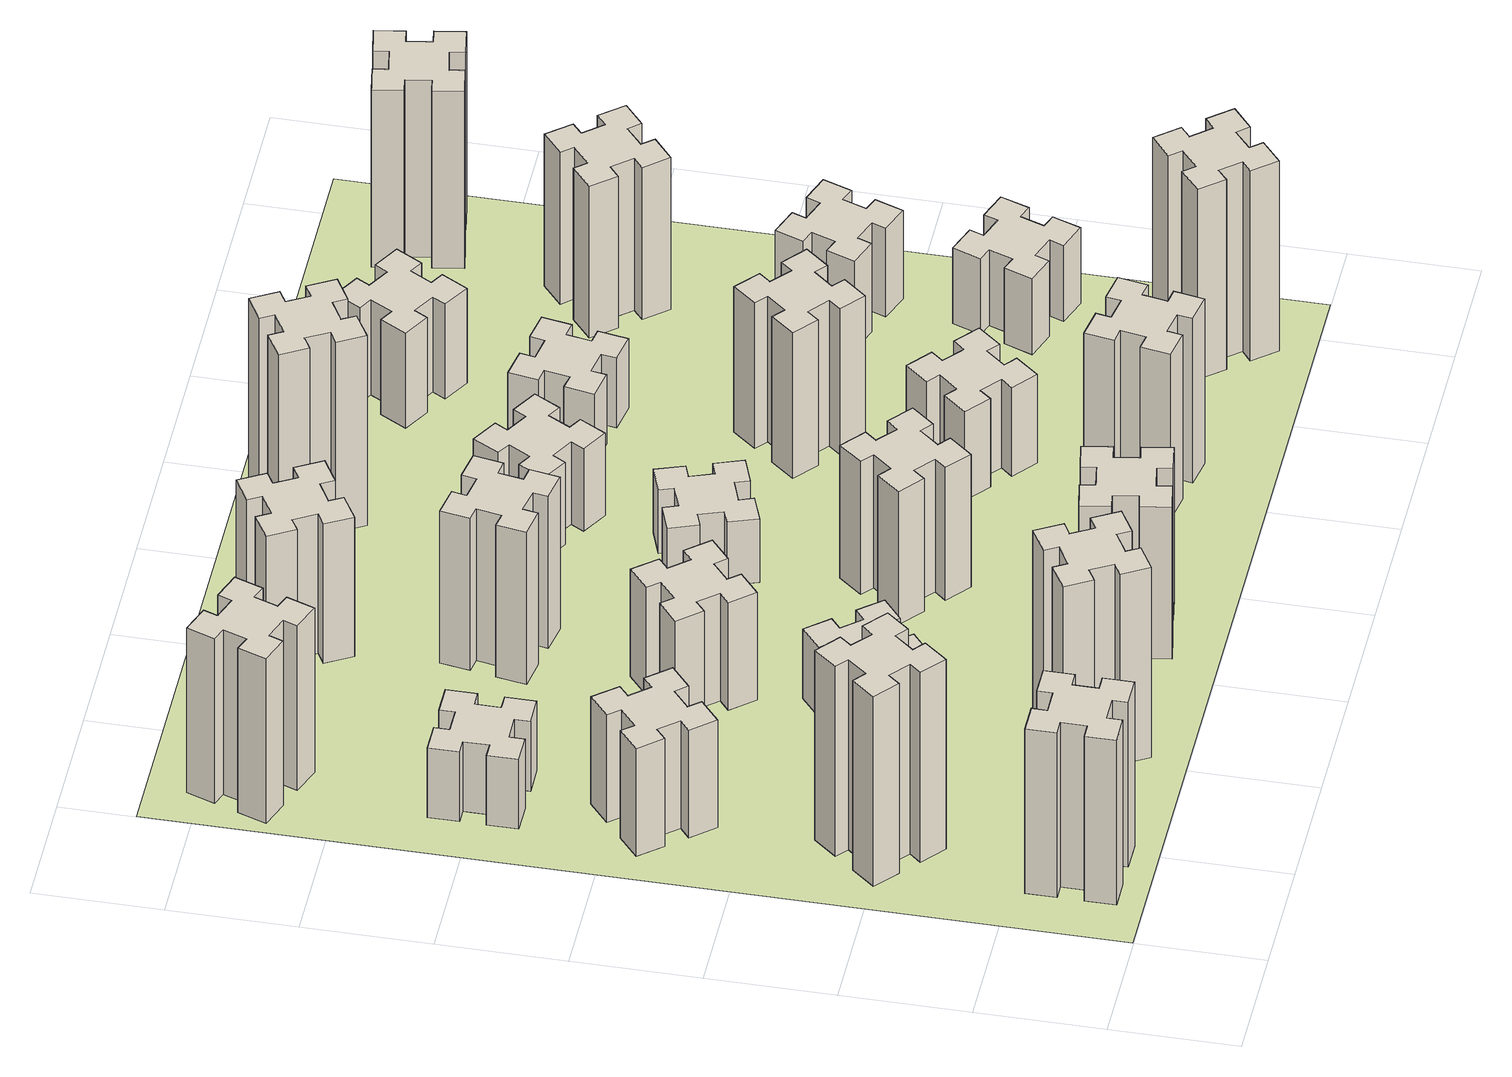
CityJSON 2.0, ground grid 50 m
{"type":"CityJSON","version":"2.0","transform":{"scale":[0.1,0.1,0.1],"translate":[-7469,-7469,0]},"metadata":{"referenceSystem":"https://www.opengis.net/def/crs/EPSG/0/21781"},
"CityObjects":{
"building1":{"type":"Building","attributes":{"class":"1000","function":"1000","usage":"1000","yearOfConstruction":2016,"roofType":"1000","measuredHeight":78,"storeysAboveGround":30,"storeysBelowGround":0},"geometry":[{"type":"Solid","lod":"1","boundaries":[[[[0,1,2,3,4,5,6,7,8,9,10,11,12,13,14,15,16,17,18,19]],[[17,16,20,21]],[[16,15,22,20]],[[15,14,23,22]],[[14,13,24,23]],[[13,12,25,24]],[[12,11,26,25]],[[11,10,27,26]],[[10,9,28,27]],[[9,8,29,28]],[[8,7,30,29]],[[7,6,31,30]],[[6,5,32,31]],[[5,4,33,32]],[[4,3,34,33]],[[3,2,35,34]],[[2,1,36,35]],[[1,0,37,36]],[[0,19,38,37]],[[19,18,39,38]],[[18,17,21,39]],[[24,25,26,27,28,29,30,31,32,33,34,35,36,37,38,39,21,20,22,23]]]]}]},
"building2":{"type":"Building","attributes":{"class":"1000","function":"1000","usage":"1000","yearOfConstruction":2016,"roofType":"1000","measuredHeight":90,"storeysAboveGround":30,"storeysBelowGround":0},"geometry":[{"type":"Solid","lod":"1","boundaries":[[[[40,41,42,43,44,45,46,47,48,49,50,51,52,53,54,55,56,57,58,59]],[[57,56,60,61]],[[56,55,62,60]],[[55,54,63,62]],[[54,53,64,63]],[[53,52,65,64]],[[52,51,66,65]],[[51,50,67,66]],[[50,49,68,67]],[[49,48,69,68]],[[48,47,70,69]],[[47,46,71,70]],[[46,45,72,71]],[[45,44,73,72]],[[44,43,74,73]],[[43,42,75,74]],[[42,41,76,75]],[[41,40,77,76]],[[40,59,78,77]],[[59,58,79,78]],[[58,57,61,79]],[[64,65,66,67,68,69,70,71,72,73,74,75,76,77,78,79,61,60,62,63]]]]}]},
"building3":{"type":"Building","attributes":{"class":"1000","function":"1000","usage":"1000","yearOfConstruction":2016,"roofType":"1000","measuredHeight":51,"storeysAboveGround":30,"storeysBelowGround":0},"geometry":[{"type":"Solid","lod":"1","boundaries":[[[[80,81,82,83,84,85,86,87,88,89,90,91,92,93,94,95,96,97,98,99]],[[97,96,100,101]],[[96,95,102,100]],[[95,94,103,102]],[[94,93,104,103]],[[93,92,105,104]],[[92,91,106,105]],[[91,90,107,106]],[[90,89,108,107]],[[89,88,109,108]],[[88,87,110,109]],[[87,86,111,110]],[[86,85,112,111]],[[85,84,113,112]],[[84,83,114,113]],[[83,82,115,114]],[[82,81,116,115]],[[81,80,117,116]],[[80,99,118,117]],[[99,98,119,118]],[[98,97,101,119]],[[104,105,106,107,108,109,110,111,112,113,114,115,116,117,118,119,101,100,102,103]]]]}]},
"building4":{"type":"Building","attributes":{"class":"1000","function":"1000","usage":"1000","yearOfConstruction":2016,"roofType":"1000","measuredHeight":33,"storeysAboveGround":30,"storeysBelowGround":0},"geometry":[{"type":"Solid","lod":"1","boundaries":[[[[120,121,122,123,124,125,126,127,128,129,130,131,132,133,134,135,136,137,138,139]],[[137,136,140,141]],[[136,135,142,140]],[[135,134,143,142]],[[134,133,144,143]],[[133,132,145,144]],[[132,131,146,145]],[[131,130,147,146]],[[130,129,148,147]],[[129,128,149,148]],[[128,127,150,149]],[[127,126,151,150]],[[126,125,152,151]],[[125,124,153,152]],[[124,123,154,153]],[[123,122,155,154]],[[122,121,156,155]],[[121,120,157,156]],[[120,139,158,157]],[[139,138,159,158]],[[138,137,141,159]],[[144,145,146,147,148,149,150,151,152,153,154,155,156,157,158,159,141,140,142,143]]]]}]},
"building5":{"type":"Building","attributes":{"class":"1000","function":"1000","usage":"1000","yearOfConstruction":2016,"roofType":"1000","measuredHeight":90,"storeysAboveGround":30,"storeysBelowGround":0},"geometry":[{"type":"Solid","lod":"1","boundaries":[[[[160,161,162,163,164,165,166,167,168,169,170,171,172,173,174,175,176,177,178,179]],[[177,176,180,181]],[[176,175,182,180]],[[175,174,183,182]],[[174,173,184,183]],[[173,172,185,184]],[[172,171,186,185]],[[171,170,187,186]],[[170,169,188,187]],[[169,168,189,188]],[[168,167,190,189]],[[167,166,191,190]],[[166,165,192,191]],[[165,164,193,192]],[[164,163,194,193]],[[163,162,195,194]],[[162,161,196,195]],[[161,160,197,196]],[[160,179,198,197]],[[179,178,199,198]],[[178,177,181,199]],[[184,185,186,187,188,189,190,191,192,193,194,195,196,197,198,199,181,180,182,183]]]]}]},
"building6":{"type":"Building","attributes":{"class":"1000","function":"1000","usage":"1000","yearOfConstruction":2016,"roofType":"1000","measuredHeight":78,"storeysAboveGround":30,"storeysBelowGround":0},"geometry":[{"type":"Solid","lod":"1","boundaries":[[[[200,201,202,203,204,205,206,207,208,209,210,211,212,213,214,215,216,217,218,219]],[[217,216,220,221]],[[216,215,222,220]],[[215,214,223,222]],[[214,213,224,223]],[[213,212,225,224]],[[212,211,226,225]],[[211,210,227,226]],[[210,209,228,227]],[[209,208,229,228]],[[208,207,230,229]],[[207,206,231,230]],[[206,205,232,231]],[[205,204,233,232]],[[204,203,234,233]],[[203,202,235,234]],[[202,201,236,235]],[[201,200,237,236]],[[200,219,238,237]],[[219,218,239,238]],[[218,217,221,239]],[[224,225,226,227,228,229,230,231,232,233,234,235,236,237,238,239,221,220,222,223]]]]}]},
"building7":{"type":"Building","attributes":{"class":"1000","function":"1000","usage":"1000","yearOfConstruction":2016,"roofType":"1000","measuredHeight":33,"storeysAboveGround":30,"storeysBelowGround":0},"geometry":[{"type":"Solid","lod":"1","boundaries":[[[[240,241,242,243,244,245,246,247,248,249,250,251,252,253,254,255,256,257,258,259]],[[257,256,260,261]],[[256,255,262,260]],[[255,254,263,262]],[[254,253,264,263]],[[253,252,265,264]],[[252,251,266,265]],[[251,250,267,266]],[[250,249,268,267]],[[249,248,269,268]],[[248,247,270,269]],[[247,246,271,270]],[[246,245,272,271]],[[245,244,273,272]],[[244,243,274,273]],[[243,242,275,274]],[[242,241,276,275]],[[241,240,277,276]],[[240,259,278,277]],[[259,258,279,278]],[[258,257,261,279]],[[264,265,266,267,268,269,270,271,272,273,274,275,276,277,278,279,261,260,262,263]]]]}]},
"building8":{"type":"Building","attributes":{"class":"1000","function":"1000","usage":"1000","yearOfConstruction":2016,"roofType":"1000","measuredHeight":51,"storeysAboveGround":30,"storeysBelowGround":0},"geometry":[{"type":"Solid","lod":"1","boundaries":[[[[280,281,282,283,284,285,286,287,288,289,290,291,292,293,294,295,296,297,298,299]],[[297,296,300,301]],[[296,295,302,300]],[[295,294,303,302]],[[294,293,304,303]],[[293,292,305,304]],[[292,291,306,305]],[[291,290,307,306]],[[290,289,308,307]],[[289,288,309,308]],[[288,287,310,309]],[[287,286,311,310]],[[286,285,312,311]],[[285,284,313,312]],[[284,283,314,313]],[[283,282,315,314]],[[282,281,316,315]],[[281,280,317,316]],[[280,299,318,317]],[[299,298,319,318]],[[298,297,301,319]],[[304,305,306,307,308,309,310,311,312,313,314,315,316,317,318,319,301,300,302,303]]]]}]},
"building9":{"type":"Building","attributes":{"class":"1000","function":"1000","usage":"1000","yearOfConstruction":2016,"roofType":"1000","measuredHeight":72,"storeysAboveGround":30,"storeysBelowGround":0},"geometry":[{"type":"Solid","lod":"1","boundaries":[[[[320,321,322,323,324,325,326,327,328,329,330,331,332,333,334,335,336,337,338,339]],[[337,336,340,341]],[[336,335,342,340]],[[335,334,343,342]],[[334,333,344,343]],[[333,332,345,344]],[[332,331,346,345]],[[331,330,347,346]],[[330,329,348,347]],[[329,328,349,348]],[[328,327,350,349]],[[327,326,351,350]],[[326,325,352,351]],[[325,324,353,352]],[[324,323,354,353]],[[323,322,355,354]],[[322,321,356,355]],[[321,320,357,356]],[[320,339,358,357]],[[339,338,359,358]],[[338,337,341,359]],[[344,345,346,347,348,349,350,351,352,353,354,355,356,357,358,359,341,340,342,343]]]]}]},
"building10":{"type":"Building","attributes":{"class":"1000","function":"1000","usage":"1000","yearOfConstruction":2016,"roofType":"1000","measuredHeight":72,"storeysAboveGround":30,"storeysBelowGround":0},"geometry":[{"type":"Solid","lod":"1","boundaries":[[[[360,361,362,363,364,365,366,367,368,369,370,371,372,373,374,375,376,377,378,379]],[[377,376,380,381]],[[376,375,382,380]],[[375,374,383,382]],[[374,373,384,383]],[[373,372,385,384]],[[372,371,386,385]],[[371,370,387,386]],[[370,369,388,387]],[[369,368,389,388]],[[368,367,390,389]],[[367,366,391,390]],[[366,365,392,391]],[[365,364,393,392]],[[364,363,394,393]],[[363,362,395,394]],[[362,361,396,395]],[[361,360,397,396]],[[360,379,398,397]],[[379,378,399,398]],[[378,377,381,399]],[[384,385,386,387,388,389,390,391,392,393,394,395,396,397,398,399,381,380,382,383]]]]}]},
"building11":{"type":"Building","attributes":{"class":"1000","function":"1000","usage":"1000","yearOfConstruction":2016,"roofType":"1000","measuredHeight":66,"storeysAboveGround":30,"storeysBelowGround":0},"geometry":[{"type":"Solid","lod":"1","boundaries":[[[[400,401,402,403,404,405,406,407,408,409,410,411,412,413,414,415,416,417,418,419]],[[417,416,420,421]],[[416,415,422,420]],[[415,414,423,422]],[[414,413,424,423]],[[413,412,425,424]],[[412,411,426,425]],[[411,410,427,426]],[[410,409,428,427]],[[409,408,429,428]],[[408,407,430,429]],[[407,406,431,430]],[[406,405,432,431]],[[405,404,433,432]],[[404,403,434,433]],[[403,402,435,434]],[[402,401,436,435]],[[401,400,437,436]],[[400,419,438,437]],[[419,418,439,438]],[[418,417,421,439]],[[424,425,426,427,428,429,430,431,432,433,434,435,436,437,438,439,421,420,422,423]]]]}]},
"building12":{"type":"Building","attributes":{"class":"1000","function":"1000","usage":"1000","yearOfConstruction":2016,"roofType":"1000","measuredHeight":63,"storeysAboveGround":30,"storeysBelowGround":0},"geometry":[{"type":"Solid","lod":"1","boundaries":[[[[440,441,442,443,444,445,446,447,448,449,450,451,452,453,454,455,456,457,458,459]],[[457,456,460,461]],[[456,455,462,460]],[[455,454,463,462]],[[454,453,464,463]],[[453,452,465,464]],[[452,451,466,465]],[[451,450,467,466]],[[450,449,468,467]],[[449,448,469,468]],[[448,447,470,469]],[[447,446,471,470]],[[446,445,472,471]],[[445,444,473,472]],[[444,443,474,473]],[[443,442,475,474]],[[442,441,476,475]],[[441,440,477,476]],[[440,459,478,477]],[[459,458,479,478]],[[458,457,461,479]],[[464,465,466,467,468,469,470,471,472,473,474,475,476,477,478,479,461,460,462,463]]]]}]},
"building13":{"type":"Building","attributes":{"class":"1000","function":"1000","usage":"1000","yearOfConstruction":2016,"roofType":"1000","measuredHeight":30,"storeysAboveGround":30,"storeysBelowGround":0},"geometry":[{"type":"Solid","lod":"1","boundaries":[[[[480,481,482,483,484,485,486,487,488,489,490,491,492,493,494,495,496,497,498,499]],[[497,496,500,501]],[[496,495,502,500]],[[495,494,503,502]],[[494,493,504,503]],[[493,492,505,504]],[[492,491,506,505]],[[491,490,507,506]],[[490,489,508,507]],[[489,488,509,508]],[[488,487,510,509]],[[487,486,511,510]],[[486,485,512,511]],[[485,484,513,512]],[[484,483,514,513]],[[483,482,515,514]],[[482,481,516,515]],[[481,480,517,516]],[[480,499,518,517]],[[499,498,519,518]],[[498,497,501,519]],[[504,505,506,507,508,509,510,511,512,513,514,515,516,517,518,519,501,500,502,503]]]]}]},
"building14":{"type":"Building","attributes":{"class":"1000","function":"1000","usage":"1000","yearOfConstruction":2016,"roofType":"1000","measuredHeight":39,"storeysAboveGround":30,"storeysBelowGround":0},"geometry":[{"type":"Solid","lod":"1","boundaries":[[[[520,521,522,523,524,525,526,527,528,529,530,531,532,533,534,535,536,537,538,539]],[[537,536,540,541]],[[536,535,542,540]],[[535,534,543,542]],[[534,533,544,543]],[[533,532,545,544]],[[532,531,546,545]],[[531,530,547,546]],[[530,529,548,547]],[[529,528,549,548]],[[528,527,550,549]],[[527,526,551,550]],[[526,525,552,551]],[[525,524,553,552]],[[524,523,554,553]],[[523,522,555,554]],[[522,521,556,555]],[[521,520,557,556]],[[520,539,558,557]],[[539,538,559,558]],[[538,537,541,559]],[[544,545,546,547,548,549,550,551,552,553,554,555,556,557,558,559,541,540,542,543]]]]}]},
"building15":{"type":"Building","attributes":{"class":"1000","function":"1000","usage":"1000","yearOfConstruction":2016,"roofType":"1000","measuredHeight":78,"storeysAboveGround":30,"storeysBelowGround":0},"geometry":[{"type":"Solid","lod":"1","boundaries":[[[[560,561,562,563,564,565,566,567,568,569,570,571,572,573,574,575,576,577,578,579]],[[577,576,580,581]],[[576,575,582,580]],[[575,574,583,582]],[[574,573,584,583]],[[573,572,585,584]],[[572,571,586,585]],[[571,570,587,586]],[[570,569,588,587]],[[569,568,589,588]],[[568,567,590,589]],[[567,566,591,590]],[[566,565,592,591]],[[565,564,593,592]],[[564,563,594,593]],[[563,562,595,594]],[[562,561,596,595]],[[561,560,597,596]],[[560,579,598,597]],[[579,578,599,598]],[[578,577,581,599]],[[584,585,586,587,588,589,590,591,592,593,594,595,596,597,598,599,581,580,582,583]]]]}]},
"building16":{"type":"Building","attributes":{"class":"1000","function":"1000","usage":"1000","yearOfConstruction":2016,"roofType":"1000","measuredHeight":90,"storeysAboveGround":30,"storeysBelowGround":0},"geometry":[{"type":"Solid","lod":"1","boundaries":[[[[600,601,602,603,604,605,606,607,608,609,610,611,612,613,614,615,616,617,618,619]],[[617,616,620,621]],[[616,615,622,620]],[[615,614,623,622]],[[614,613,624,623]],[[613,612,625,624]],[[612,611,626,625]],[[611,610,627,626]],[[610,609,628,627]],[[609,608,629,628]],[[608,607,630,629]],[[607,606,631,630]],[[606,605,632,631]],[[605,604,633,632]],[[604,603,634,633]],[[603,602,635,634]],[[602,601,636,635]],[[601,600,637,636]],[[600,619,638,637]],[[619,618,639,638]],[[618,617,621,639]],[[624,625,626,627,628,629,630,631,632,633,634,635,636,637,638,639,621,620,622,623]]]]}]},
"building17":{"type":"Building","attributes":{"class":"1000","function":"1000","usage":"1000","yearOfConstruction":2016,"roofType":"1000","measuredHeight":42,"storeysAboveGround":30,"storeysBelowGround":0},"geometry":[{"type":"Solid","lod":"1","boundaries":[[[[640,641,642,643,644,645,646,647,648,649,650,651,652,653,654,655,656,657,658,659]],[[657,656,660,661]],[[656,655,662,660]],[[655,654,663,662]],[[654,653,664,663]],[[653,652,665,664]],[[652,651,666,665]],[[651,650,667,666]],[[650,649,668,667]],[[649,648,669,668]],[[648,647,670,669]],[[647,646,671,670]],[[646,645,672,671]],[[645,644,673,672]],[[644,643,674,673]],[[643,642,675,674]],[[642,641,676,675]],[[641,640,677,676]],[[640,659,678,677]],[[659,658,679,678]],[[658,657,661,679]],[[664,665,666,667,668,669,670,671,672,673,674,675,676,677,678,679,661,660,662,663]]]]}]},
"building18":{"type":"Building","attributes":{"class":"1000","function":"1000","usage":"1000","yearOfConstruction":2016,"roofType":"1000","measuredHeight":69,"storeysAboveGround":30,"storeysBelowGround":0},"geometry":[{"type":"Solid","lod":"1","boundaries":[[[[680,681,682,683,684,685,686,687,688,689,690,691,692,693,694,695,696,697,698,699]],[[697,696,700,701]],[[696,695,702,700]],[[695,694,703,702]],[[694,693,704,703]],[[693,692,705,704]],[[692,691,706,705]],[[691,690,707,706]],[[690,689,708,707]],[[689,688,709,708]],[[688,687,710,709]],[[687,686,711,710]],[[686,685,712,711]],[[685,684,713,712]],[[684,683,714,713]],[[683,682,715,714]],[[682,681,716,715]],[[681,680,717,716]],[[680,699,718,717]],[[699,698,719,718]],[[698,697,701,719]],[[704,705,706,707,708,709,710,711,712,713,714,715,716,717,718,719,701,700,702,703]]]]}]},
"building19":{"type":"Building","attributes":{"class":"1000","function":"1000","usage":"1000","yearOfConstruction":2016,"roofType":"1000","measuredHeight":33,"storeysAboveGround":30,"storeysBelowGround":0},"geometry":[{"type":"Solid","lod":"1","boundaries":[[[[720,721,722,723,724,725,726,727,728,729,730,731,732,733,734,735,736,737,738,739]],[[737,736,740,741]],[[736,735,742,740]],[[735,734,743,742]],[[734,733,744,743]],[[733,732,745,744]],[[732,731,746,745]],[[731,730,747,746]],[[730,729,748,747]],[[729,728,749,748]],[[728,727,750,749]],[[727,726,751,750]],[[726,725,752,751]],[[725,724,753,752]],[[724,723,754,753]],[[723,722,755,754]],[[722,721,756,755]],[[721,720,757,756]],[[720,739,758,757]],[[739,738,759,758]],[[738,737,741,759]],[[744,745,746,747,748,749,750,751,752,753,754,755,756,757,758,759,741,740,742,743]]]]}]},
"building20":{"type":"Building","attributes":{"class":"1000","function":"1000","usage":"1000","yearOfConstruction":2016,"roofType":"1000","measuredHeight":90,"storeysAboveGround":30,"storeysBelowGround":0},"geometry":[{"type":"Solid","lod":"1","boundaries":[[[[760,761,762,763,764,765,766,767,768,769,770,771,772,773,774,775,776,777,778,779]],[[777,776,780,781]],[[776,775,782,780]],[[775,774,783,782]],[[774,773,784,783]],[[773,772,785,784]],[[772,771,786,785]],[[771,770,787,786]],[[770,769,788,787]],[[769,768,789,788]],[[768,767,790,789]],[[767,766,791,790]],[[766,765,792,791]],[[765,764,793,792]],[[764,763,794,793]],[[763,762,795,794]],[[762,761,796,795]],[[761,760,797,796]],[[760,779,798,797]],[[779,778,799,798]],[[778,777,781,799]],[[784,785,786,787,788,789,790,791,792,793,794,795,796,797,798,799,781,780,782,783]]]]}]},
"building21":{"type":"Building","attributes":{"class":"1000","function":"1000","usage":"1000","yearOfConstruction":2016,"roofType":"1000","measuredHeight":45,"storeysAboveGround":30,"storeysBelowGround":0},"geometry":[{"type":"Solid","lod":"1","boundaries":[[[[800,801,802,803,804,805,806,807,808,809,810,811,812,813,814,815,816,817,818,819]],[[817,816,820,821]],[[816,815,822,820]],[[815,814,823,822]],[[814,813,824,823]],[[813,812,825,824]],[[812,811,826,825]],[[811,810,827,826]],[[810,809,828,827]],[[809,808,829,828]],[[808,807,830,829]],[[807,806,831,830]],[[806,805,832,831]],[[805,804,833,832]],[[804,803,834,833]],[[803,802,835,834]],[[802,801,836,835]],[[801,800,837,836]],[[800,819,838,837]],[[819,818,839,838]],[[818,817,821,839]],[[824,825,826,827,828,829,830,831,832,833,834,835,836,837,838,839,821,820,822,823]]]]}]},
"building22":{"type":"Building","attributes":{"class":"1000","function":"1000","usage":"1000","yearOfConstruction":2016,"roofType":"1000","measuredHeight":36,"storeysAboveGround":30,"storeysBelowGround":0},"geometry":[{"type":"Solid","lod":"1","boundaries":[[[[840,841,842,843,844,845,846,847,848,849,850,851,852,853,854,855,856,857,858,859]],[[857,856,860,861]],[[856,855,862,860]],[[855,854,863,862]],[[854,853,864,863]],[[853,852,865,864]],[[852,851,866,865]],[[851,850,867,866]],[[850,849,868,867]],[[849,848,869,868]],[[848,847,870,869]],[[847,846,871,870]],[[846,845,872,871]],[[845,844,873,872]],[[844,843,874,873]],[[843,842,875,874]],[[842,841,876,875]],[[841,840,877,876]],[[840,859,878,877]],[[859,858,879,878]],[[858,857,861,879]],[[864,865,866,867,868,869,870,871,872,873,874,875,876,877,878,879,861,860,862,863]]]]}]},
"building23":{"type":"Building","attributes":{"class":"1000","function":"1000","usage":"1000","yearOfConstruction":2016,"roofType":"1000","measuredHeight":42,"storeysAboveGround":30,"storeysBelowGround":0},"geometry":[{"type":"Solid","lod":"1","boundaries":[[[[880,881,882,883,884,885,886,887,888,889,890,891,892,893,894,895,896,897,898,899]],[[897,896,900,901]],[[896,895,902,900]],[[895,894,903,902]],[[894,893,904,903]],[[893,892,905,904]],[[892,891,906,905]],[[891,890,907,906]],[[890,889,908,907]],[[889,888,909,908]],[[888,887,910,909]],[[887,886,911,910]],[[886,885,912,911]],[[885,884,913,912]],[[884,883,914,913]],[[883,882,915,914]],[[882,881,916,915]],[[881,880,917,916]],[[880,899,918,917]],[[899,898,919,918]],[[898,897,901,919]],[[904,905,906,907,908,909,910,911,912,913,914,915,916,917,918,919,901,900,902,903]]]]}]},
"building24":{"type":"Building","attributes":{"class":"1000","function":"1000","usage":"1000","yearOfConstruction":2016,"roofType":"1000","measuredHeight":72,"storeysAboveGround":30,"storeysBelowGround":0},"geometry":[{"type":"Solid","lod":"1","boundaries":[[[[920,921,922,923,924,925,926,927,928,929,930,931,932,933,934,935,936,937,938,939]],[[937,936,940,941]],[[936,935,942,940]],[[935,934,943,942]],[[934,933,944,943]],[[933,932,945,944]],[[932,931,946,945]],[[931,930,947,946]],[[930,929,948,947]],[[929,928,949,948]],[[928,927,950,949]],[[927,926,951,950]],[[926,925,952,951]],[[925,924,953,952]],[[924,923,954,953]],[[923,922,955,954]],[[922,921,956,955]],[[921,920,957,956]],[[920,939,958,957]],[[939,938,959,958]],[[938,937,941,959]],[[944,945,946,947,948,949,950,951,952,953,954,955,956,957,958,959,941,940,942,943]]]]}]},
"building25":{"type":"Building","attributes":{"class":"1000","function":"1000","usage":"1000","yearOfConstruction":2016,"roofType":"1000","measuredHeight":84,"storeysAboveGround":30,"storeysBelowGround":0},"geometry":[{"type":"Solid","lod":"1","boundaries":[[[[960,961,962,963,964,965,966,967,968,969,970,971,972,973,974,975,976,977,978,979]],[[977,976,980,981]],[[976,975,982,980]],[[975,974,983,982]],[[974,973,984,983]],[[973,972,985,984]],[[972,971,986,985]],[[971,970,987,986]],[[970,969,988,987]],[[969,968,989,988]],[[968,967,990,989]],[[967,966,991,990]],[[966,965,992,991]],[[965,964,993,992]],[[964,963,994,993]],[[963,962,995,994]],[[962,961,996,995]],[[961,960,997,996]],[[960,979,998,997]],[[979,978,999,998]],[[978,977,981,999]],[[984,985,986,987,988,989,990,991,992,993,994,995,996,997,998,999,981,980,982,983]]]]}]},
"landuse1":{"type":"LandUse","attributes":{"name":"plot1","function":"1010"},"geometry":[{"type":"MultiSurface","lod":"1","boundaries":[[[1000,1001,1002,1003]]]}]}
},
"vertices":[
[265,325,0],[265,225,0],[205,225,0],[205,105,0],[325,105,0],[325,165,0],[425,165,0],[425,105,0],[545,105,0],[545,225,0],[485,225,0],[485,325,0],[545,325,0],[545,445,0],[425,445,0],[425,385,0],[325,385,0],[325,445,0],[205,445,0],[205,325,0],[325,385,780],[325,445,780],[425,385,780],[425,445,780],[545,445,780],[545,325,780],[485,325,780],[485,225,780],[545,225,780],[545,105,780],[425,105,780],[425,165,780],[325,165,780],[325,105,780],[205,105,780],[205,225,780],[265,225,780],[265,325,780],[205,325,780],[205,445,780],
[484,1067,0],[408,1132,0],[446,1178,0],[354,1255,0],[277,1163,0],[323,1124,0],[259,1048,0],[213,1086,0],[136,994,0],[228,917,0],[266,963,0],[343,899,0],[304,853,0],[396,776,0],[473,868,0],[427,906,0],[492,983,0],[538,944,0],[615,1036,0],[523,1113,0],[492,983,900],[538,944,900],[427,906,900],[473,868,900],[396,776,900],[304,853,900],[343,899,900],[266,963,900],[228,917,900],[136,994,900],[213,1086,900],[259,1048,900],[323,1124,900],[277,1163,900],[354,1255,900],[446,1178,900],[408,1132,900],[484,1067,900],[523,1113,900],[615,1036,900],
[492,1888,0],[427,1964,0],[473,2003,0],[396,2095,0],[304,2018,0],[343,1972,0],[266,1907,0],[228,1953,0],[136,1876,0],[213,1784,0],[259,1823,0],[323,1746,0],[277,1708,0],[354,1616,0],[446,1693,0],[408,1739,0],[484,1803,0],[523,1757,0],[615,1834,0],[538,1926,0],[484,1803,510],[523,1757,510],[408,1739,510],[446,1693,510],[354,1616,510],[277,1708,510],[323,1746,510],[259,1823,510],[213,1784,510],[136,1876,510],[228,1953,510],[266,1907,510],[343,1972,510],[304,2018,510],[396,2095,510],[473,2003,510],[427,1964,510],[492,1888,510],[538,1926,510],[615,1834,510],
[485,2445,0],[485,2545,0],[545,2545,0],[545,2665,0],[425,2665,0],[425,2605,0],[325,2605,0],[325,2665,0],[205,2665,0],[205,2545,0],[265,2545,0],[265,2445,0],[205,2445,0],[205,2325,0],[325,2325,0],[325,2385,0],[425,2385,0],[425,2325,0],[545,2325,0],[545,2445,0],[425,2385,330],[425,2325,330],[325,2385,330],[325,2325,330],[205,2325,330],[205,2445,330],[265,2445,330],[265,2545,330],[205,2545,330],[205,2665,330],[325,2665,330],[325,2605,330],[425,2605,330],[425,2665,330],[545,2665,330],[545,2545,330],[485,2545,330],[485,2445,330],[545,2445,330],[545,2325,330],
[1127,255,0],[1214,305,0],[1244,253,0],[1348,313,0],[1288,417,0],[1236,387,0],[1186,474,0],[1238,504,0],[1178,608,0],[1074,548,0],[1104,496,0],[1017,446,0],[987,498,0],[883,438,0],[943,334,0],[995,364,0],[1045,277,0],[993,247,0],[1053,143,0],[1157,203,0],[1045,277,900],[993,247,900],[995,364,900],[943,334,900],[883,438,900],[987,498,900],[1017,446,900],[1104,496,900],[1074,548,900],[1178,608,900],[1238,504,900],[1186,474,900],[1236,387,900],[1288,417,900],[1348,313,900],[1244,253,900],[1214,305,900],[1127,255,900],[1157,203,900],[1053,143,900],
[189,3420,0],[155,3326,0],[99,3347,0],[57,3234,0],[170,3193,0],[191,3249,0],[285,3215,0],[264,3159,0],[377,3117,0],[418,3230,0],[362,3251,0],[396,3345,0],[452,3324,0],[493,3437,0],[380,3478,0],[360,3422,0],[266,3456,0],[287,3512,0],[174,3553,0],[133,3440,0],[266,3456,780],[287,3512,780],[360,3422,780],[380,3478,780],[493,3437,780],[452,3324,780],[396,3345,780],[362,3251,780],[418,3230,780],[377,3117,780],[264,3159,780],[285,3215,780],[191,3249,780],[170,3193,780],[57,3234,780],[99,3347,780],[155,3326,780],[189,3420,780],[133,3440,780],[174,3553,780],
[999,1183,0],[1063,1106,0],[1017,1068,0],[1094,976,0],[1186,1053,0],[1148,1099,0],[1224,1163,0],[1263,1117,0],[1355,1194,0],[1278,1286,0],[1232,1248,0],[1167,1324,0],[1213,1363,0],[1136,1455,0],[1044,1378,0],[1083,1332,0],[1006,1267,0],[968,1313,0],[876,1236,0],[953,1144,0],[1006,1267,330],[968,1313,330],[1083,1332,330],[1044,1378,330],[1136,1455,330],[1213,1363,330],[1167,1324,330],[1232,1248,330],[1278,1286,330],[1355,1194,330],[1263,1117,330],[1224,1163,330],[1148,1099,330],[1186,1053,330],[1094,976,330],[1017,1068,330],[1063,1106,330],[999,1183,330],[953,1144,330],[876,1236,330],
[1083,1972,0],[1006,1907,0],[968,1953,0],[876,1876,0],[953,1784,0],[999,1823,0],[1063,1746,0],[1017,1708,0],[1094,1616,0],[1186,1693,0],[1148,1739,0],[1224,1803,0],[1263,1757,0],[1355,1834,0],[1278,1926,0],[1232,1888,0],[1167,1964,0],[1213,2003,0],[1136,2095,0],[1044,2018,0],[1167,1964,510],[1213,2003,510],[1232,1888,510],[1278,1926,510],[1355,1834,510],[1263,1757,510],[1224,1803,510],[1148,1739,510],[1186,1693,510],[1094,1616,510],[1017,1708,510],[1063,1746,510],[999,1823,510],[953,1784,510],[876,1876,510],[968,1953,510],[1006,1907,510],[1083,1972,510],[1044,2018,510],[1136,2095,510],
[1785,492,0],[1687,475,0],[1677,534,0],[1558,513,0],[1579,395,0],[1638,405,0],[1656,307,0],[1597,297,0],[1617,178,0],[1736,199,0],[1725,258,0],[1824,276,0],[1834,217,0],[1952,237,0],[1931,356,0],[1872,345,0],[1855,444,0],[1914,454,0],[1893,572,0],[1775,551,0],[1855,444,720],[1914,454,720],[1872,345,720],[1931,356,720],[1952,237,720],[1834,217,720],[1824,276,720],[1725,258,720],[1736,199,720],[1617,178,720],[1597,297,720],[1656,307,720],[1638,405,720],[1579,395,720],[1558,513,720],[1677,534,720],[1687,475,720],[1785,492,720],[1775,551,720],[1893,572,720],
[1315,2527,0],[1332,2625,0],[1391,2615,0],[1412,2733,0],[1294,2754,0],[1284,2695,0],[1185,2712,0],[1196,2771,0],[1077,2792,0],[1057,2674,0],[1116,2664,0],[1098,2565,0],[1039,2576,0],[1018,2457,0],[1137,2437,0],[1147,2496,0],[1245,2478,0],[1235,2419,0],[1353,2398,0],[1374,2517,0],[1245,2478,720],[1235,2419,720],[1147,2496,720],[1137,2437,720],[1018,2457,720],[1039,2576,720],[1098,2565,720],[1116,2664,720],[1057,2674,720],[1077,2792,720],[1196,2771,720],[1185,2712,720],[1284,2695,720],[1294,2754,720],[1412,2733,720],[1391,2615,720],[1332,2625,720],[1315,2527,720],[1374,2517,720],[1353,2398,720],
[1104,3456,0],[1017,3406,0],[987,3458,0],[883,3398,0],[943,3294,0],[995,3324,0],[1045,3237,0],[993,3207,0],[1053,3103,0],[1157,3163,0],[1127,3215,0],[1214,3265,0],[1244,3213,0],[1348,3273,0],[1288,3377,0],[1236,3347,0],[1186,3434,0],[1238,3464,0],[1178,3568,0],[1074,3508,0],[1186,3434,660],[1238,3464,660],[1236,3347,660],[1288,3377,660],[1348,3273,660],[1244,3213,660],[1214,3265,660],[1127,3215,660],[1157,3163,660],[1053,3103,660],[993,3207,660],[1045,3237,660],[995,3324,660],[943,3294,660],[883,3398,660],[987,3458,660],[1017,3406,660],[1104,3456,660],[1074,3508,660],[1178,3568,660],
[1746,1163,0],[1823,1099,0],[1784,1053,0],[1876,976,0],[1953,1068,0],[1907,1106,0],[1972,1183,0],[2018,1144,0],[2095,1236,0],[2003,1313,0],[1964,1267,0],[1888,1332,0],[1926,1378,0],[1834,1455,0],[1757,1363,0],[1803,1324,0],[1739,1248,0],[1693,1286,0],[1616,1194,0],[1708,1117,0],[1739,1248,630],[1693,1286,630],[1803,1324,630],[1757,1363,630],[1834,1455,630],[1926,1378,630],[1888,1332,630],[1964,1267,630],[2003,1313,630],[2095,1236,630],[2018,1144,630],[1972,1183,630],[1907,1106,630],[1953,1068,630],[1876,976,630],[1784,1053,630],[1823,1099,630],[1746,1163,630],[1708,1117,630],[1616,1194,630],
[1735,1965,0],[1769,1871,0],[1713,1850,0],[1754,1737,0],[1867,1779,0],[1846,1835,0],[1940,1869,0],[1960,1813,0],[2073,1854,0],[2032,1967,0],[1976,1946,0],[1942,2040,0],[1998,2060,0],[1957,2173,0],[1844,2132,0],[1865,2076,0],[1771,2042,0],[1750,2098,0],[1637,2057,0],[1679,1944,0],[1771,2042,300],[1750,2098,300],[1865,2076,300],[1844,2132,300],[1957,2173,300],[1998,2060,300],[1942,2040,300],[1976,1946,300],[2032,1967,300],[2073,1854,300],[1960,1813,300],[1940,1869,300],[1846,1835,300],[1867,1779,300],[1754,1737,300],[1713,1850,300],[1769,1871,300],[1735,1965,300],[1679,1944,300],[1637,2057,300],
[2026,2497,0],[2076,2584,0],[2128,2554,0],[2188,2658,0],[2084,2718,0],[2054,2666,0],[1967,2716,0],[1997,2768,0],[1893,2828,0],[1833,2724,0],[1885,2694,0],[1835,2607,0],[1783,2637,0],[1723,2533,0],[1827,2473,0],[1857,2525,0],[1944,2475,0],[1914,2423,0],[2018,2363,0],[2078,2467,0],[1944,2475,390],[1914,2423,390],[1857,2525,390],[1827,2473,390],[1723,2533,390],[1783,2637,390],[1835,2607,390],[1885,2694,390],[1833,2724,390],[1893,2828,390],[1997,2768,390],[1967,2716,390],[2054,2666,390],[2084,2718,390],[2188,2658,390],[2128,2554,390],[2076,2584,390],[2026,2497,390],[2078,2467,390],[2018,2363,390],
[2496,544,0],[2478,445,0],[2419,456,0],[2398,337,0],[2517,317,0],[2527,376,0],[2625,358,0],[2615,299,0],[2733,278,0],[2754,397,0],[2695,407,0],[2712,505,0],[2771,495,0],[2792,613,0],[2674,634,0],[2664,575,0],[2565,592,0],[2576,651,0],[2457,672,0],[2437,554,0],[2565,592,780],[2576,651,780],[2664,575,780],[2674,634,780],[2792,613,780],[2771,495,780],[2712,505,780],[2695,407,780],[2754,397,780],[2733,278,780],[2615,299,780],[2625,358,780],[2527,376,780],[2517,317,780],[2398,337,780],[2419,456,780],[2478,445,780],[2496,544,780],[2437,554,780],[2457,672,780],
[1844,3556,0],[1757,3506,0],[1727,3558,0],[1623,3498,0],[1683,3394,0],[1735,3424,0],[1785,3337,0],[1733,3307,0],[1793,3203,0],[1897,3263,0],[1867,3315,0],[1954,3365,0],[1984,3313,0],[2088,3373,0],[2028,3477,0],[1976,3447,0],[1926,3534,0],[1978,3564,0],[1918,3668,0],[1814,3608,0],[1926,3534,900],[1978,3564,900],[1976,3447,900],[2028,3477,900],[2088,3373,900],[1984,3313,900],[1954,3365,900],[1867,3315,900],[1897,3263,900],[1793,3203,900],[1733,3307,900],[1785,3337,900],[1735,3424,900],[1683,3394,900],[1623,3498,900],[1727,3558,900],[1757,3506,900],[1844,3556,900],[1814,3608,900],[1918,3668,900],
[2647,1006,0],[2712,1083,0],[2758,1044,0],[2835,1136,0],[2743,1213,0],[2704,1167,0],[2628,1232,0],[2666,1278,0],[2574,1355,0],[2497,1263,0],[2543,1224,0],[2479,1148,0],[2433,1186,0],[2356,1094,0],[2448,1017,0],[2486,1063,0],[2563,999,0],[2524,953,0],[2616,876,0],[2693,968,0],[2563,999,420],[2524,953,420],[2486,1063,420],[2448,1017,420],[2356,1094,420],[2433,1186,420],[2479,1148,420],[2543,1224,420],[2497,1263,420],[2574,1355,420],[2666,1278,420],[2628,1232,420],[2704,1167,420],[2743,1213,420],[2835,1136,420],[2758,1044,420],[2712,1083,420],[2647,1006,420],[2693,968,420],[2616,876,420],
[2647,1646,0],[2712,1723,0],[2758,1684,0],[2835,1776,0],[2743,1853,0],[2704,1807,0],[2628,1872,0],[2666,1918,0],[2574,1995,0],[2497,1903,0],[2543,1864,0],[2479,1788,0],[2433,1826,0],[2356,1734,0],[2448,1657,0],[2486,1703,0],[2563,1639,0],[2524,1593,0],[2616,1516,0],[2693,1608,0],[2563,1639,690],[2524,1593,690],[2486,1703,690],[2448,1657,690],[2356,1734,690],[2433,1826,690],[2479,1788,690],[2543,1864,690],[2497,1903,690],[2574,1995,690],[2666,1918,690],[2628,1872,690],[2704,1807,690],[2743,1853,690],[2835,1776,690],[2758,1684,690],[2712,1723,690],[2647,1646,690],[2693,1608,690],[2616,1516,690],
[2595,2527,0],[2612,2625,0],[2671,2615,0],[2692,2733,0],[2574,2754,0],[2564,2695,0],[2465,2712,0],[2476,2771,0],[2357,2792,0],[2337,2674,0],[2396,2664,0],[2378,2565,0],[2319,2576,0],[2298,2457,0],[2417,2437,0],[2427,2496,0],[2525,2478,0],[2515,2419,0],[2633,2398,0],[2654,2517,0],[2525,2478,330],[2515,2419,330],[2427,2496,330],[2417,2437,330],[2298,2457,330],[2319,2576,330],[2378,2565,330],[2396,2664,330],[2337,2674,330],[2357,2792,330],[2476,2771,330],[2465,2712,330],[2564,2695,330],[2574,2754,330],[2692,2733,330],[2671,2615,330],[2612,2625,330],[2595,2527,330],[2654,2517,330],[2633,2398,330],
[3468,259,0],[3544,323,0],[3583,277,0],[3675,354,0],[3598,446,0],[3552,408,0],[3487,484,0],[3533,523,0],[3456,615,0],[3364,538,0],[3403,492,0],[3326,427,0],[3288,473,0],[3196,396,0],[3273,304,0],[3319,343,0],[3383,266,0],[3337,228,0],[3414,136,0],[3506,213,0],[3383,266,900],[3337,228,900],[3319,343,900],[3273,304,900],[3196,396,900],[3288,473,900],[3326,427,900],[3403,492,900],[3364,538,900],[3456,615,900],[3533,523,900],[3487,484,900],[3552,408,900],[3598,446,900],[3675,354,900],[3583,277,900],[3544,323,900],[3468,259,900],[3506,213,900],[3414,136,900],
[2497,3165,0],[2584,3115,0],[2554,3063,0],[2658,3003,0],[2718,3107,0],[2666,3137,0],[2716,3224,0],[2768,3194,0],[2828,3298,0],[2724,3358,0],[2694,3306,0],[2607,3356,0],[2637,3408,0],[2533,3468,0],[2473,3364,0],[2525,3334,0],[2475,3247,0],[2423,3277,0],[2363,3173,0],[2467,3113,0],[2475,3247,450],[2423,3277,450],[2525,3334,450],[2473,3364,450],[2533,3468,450],[2637,3408,450],[2607,3356,450],[2694,3306,450],[2724,3358,450],[2828,3298,450],[2768,3194,450],[2716,3224,450],[2666,3137,450],[2718,3107,450],[2658,3003,450],[2554,3063,450],[2584,3115,450],[2497,3165,450],[2467,3113,450],[2363,3173,450],
[3351,1029,0],[3445,995,0],[3424,939,0],[3537,897,0],[3578,1010,0],[3522,1031,0],[3556,1125,0],[3612,1104,0],[3653,1217,0],[3540,1258,0],[3520,1202,0],[3426,1236,0],[3447,1292,0],[3334,1333,0],[3293,1220,0],[3349,1200,0],[3315,1106,0],[3259,1127,0],[3217,1014,0],[3330,973,0],[3315,1106,360],[3259,1127,360],[3349,1200,360],[3293,1220,360],[3334,1333,360],[3447,1292,360],[3426,1236,360],[3520,1202,360],[3540,1258,360],[3653,1217,360],[3612,1104,360],[3556,1125,360],[3522,1031,360],[3578,1010,360],[3537,897,360],[3424,939,360],[3445,995,360],[3351,1029,360],[3330,973,360],[3217,1014,360],
[3420,1842,0],[3326,1876,0],[3347,1932,0],[3234,1973,0],[3193,1860,0],[3249,1840,0],[3215,1746,0],[3159,1767,0],[3117,1654,0],[3230,1613,0],[3251,1669,0],[3345,1635,0],[3324,1579,0],[3437,1537,0],[3478,1650,0],[3422,1671,0],[3456,1765,0],[3512,1744,0],[3553,1857,0],[3440,1898,0],[3456,1765,420],[3512,1744,420],[3422,1671,420],[3478,1650,420],[3437,1537,420],[3324,1579,420],[3345,1635,420],[3251,1669,420],[3230,1613,420],[3117,1654,420],[3159,1767,420],[3215,1746,420],[3249,1840,420],[3193,1860,420],[3234,1973,420],[3347,1932,420],[3326,1876,420],[3420,1842,420],[3440,1898,420],[3553,1857,420],
[3119,2563,0],[3183,2486,0],[3137,2448,0],[3214,2356,0],[3306,2433,0],[3268,2479,0],[3344,2543,0],[3383,2497,0],[3475,2574,0],[3398,2666,0],[3352,2628,0],[3287,2704,0],[3333,2743,0],[3256,2835,0],[3164,2758,0],[3203,2712,0],[3126,2647,0],[3088,2693,0],[2996,2616,0],[3073,2524,0],[3126,2647,720],[3088,2693,720],[3203,2712,720],[3164,2758,720],[3256,2835,720],[3333,2743,720],[3287,2704,720],[3352,2628,720],[3398,2666,720],[3475,2574,720],[3383,2497,720],[3344,2543,720],[3268,2479,720],[3306,2433,720],[3214,2356,720],[3137,2448,720],[3183,2486,720],[3119,2563,720],[3073,2524,720],[2996,2616,720],
[3552,3305,0],[3535,3404,0],[3594,3414,0],[3573,3532,0],[3455,3511,0],[3465,3452,0],[3367,3435,0],[3357,3494,0],[3238,3473,0],[3259,3355,0],[3318,3365,0],[3336,3267,0],[3277,3257,0],[3297,3138,0],[3416,3159,0],[3405,3218,0],[3504,3236,0],[3514,3177,0],[3632,3197,0],[3611,3316,0],[3504,3236,840],[3514,3177,840],[3405,3218,840],[3416,3159,840],[3297,3138,840],[3277,3257,840],[3336,3267,840],[3318,3365,840],[3259,3355,840],[3238,3473,840],[3357,3494,840],[3367,3435,840],[3465,3452,840],[3455,3511,840],[3573,3532,840],[3594,3414,840],[3535,3404,840],[3552,3305,840],[3611,3316,840],[3632,3197,840],
[5,3705,0],[3705,3705,0],[3705,5,0],[5,5,0]
]}
